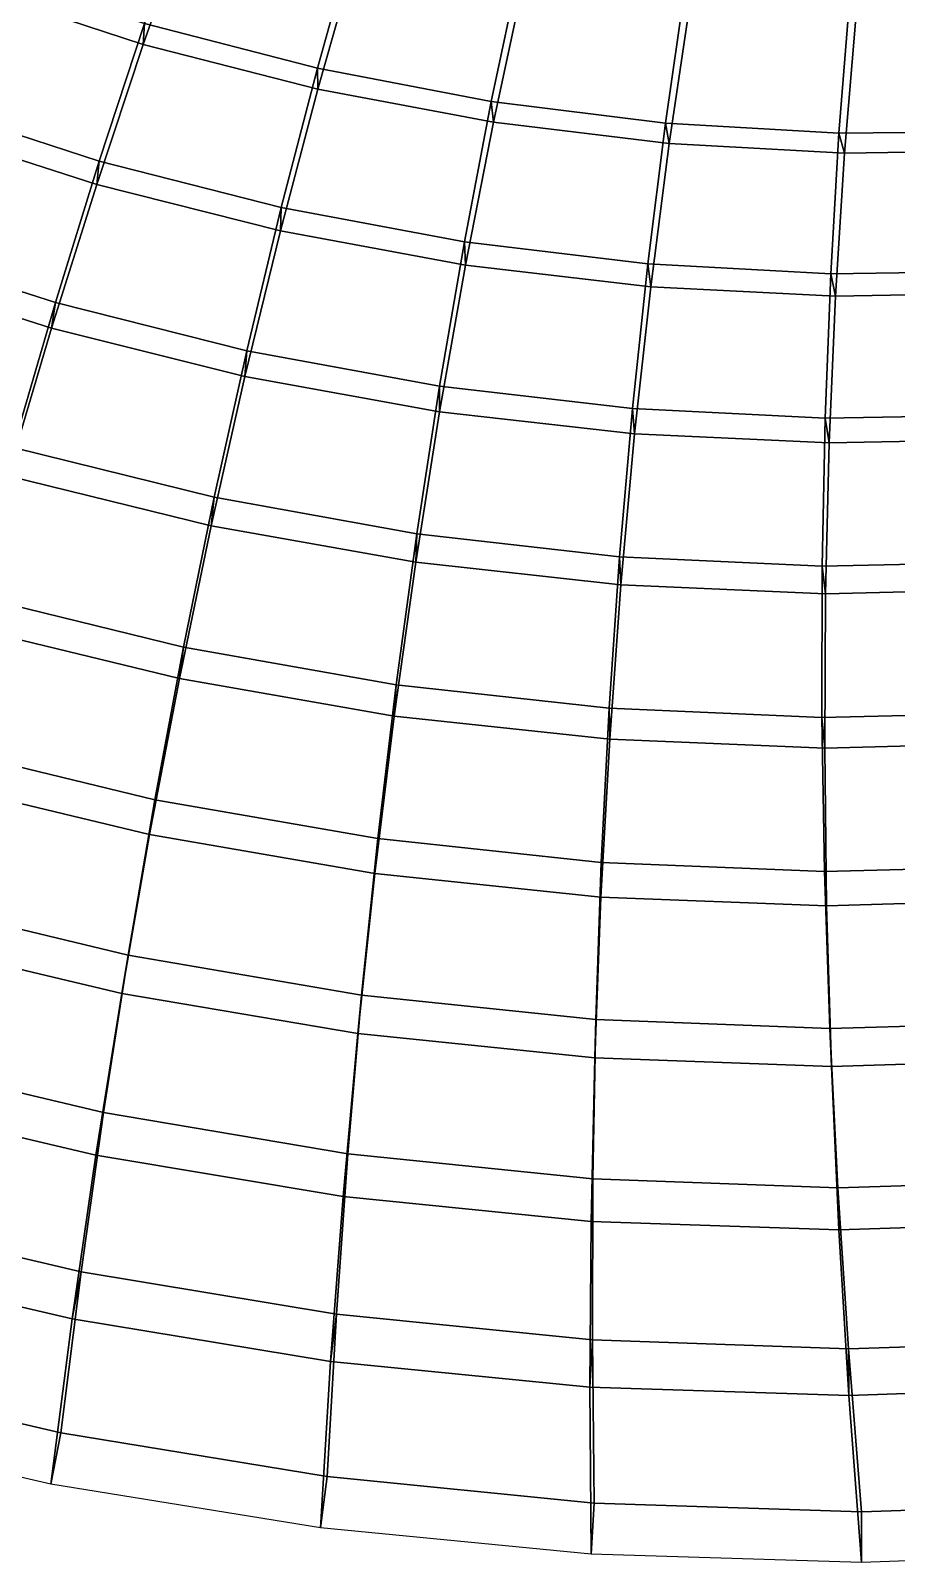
# Model space of a CAD drawing. Header units: metres. Extents: x -2184624 to 1125696, y -1900362 to 1900362.
# Drawn here: x -694878 to -334246, y -1900362 to -1262434 of the extents above; entities that cross this region are included whole.
import ezdxf

# ---------------------------------------------------------------- set-up
doc = ezdxf.new("R2010")
doc.units = ezdxf.units.M

msp = doc.modelspace()

# ---------------------------------------------------------------- linework, layer by layer
at = {"layer": '1'}
for points in [[(-627993, -1211492.2, 415449.5), (-647945, -1268163.8, 392317.84), (-719840.06, -1244655.6, 399135.38), (-696197.75, -1188888.8, 422890.12)], [(-647380, -1259395, 371827.16), (-647945, -1268163.8, 392317.84), (-627993, -1211492.2, 415449.5), (-627921.75, -1203592, 395178.25)], [(-627921.75, -1203592, 395178.25), (-627993, -1211492.2, 415449.5), (-647945, -1268163.8, 392317.84), (-647380, -1259395, 371827.16)], [(-559641.06, -1221640.2, 387212.28), (-575400.56, -1278090.5, 364510.66), (-647380, -1259395, 371827.16), (-627921.75, -1203592, 395178.25)], [(-559053.44, -1229495.5, 407686.6), (-575264.44, -1286832, 385205.03), (-647945, -1268163.8, 392317.84), (-627993, -1211492.2, 415449.5)], [(-490953.12, -1235102.8, 378906.84), (-502978.56, -1291958.9, 356882), (-575400.56, -1278090.5, 364510.66), (-559641.06, -1221640.2, 387212.28)], [(-575400.56, -1278090.5, 364510.66), (-575264.44, -1286832, 385205.03), (-559053.44, -1229495.5, 407686.6), (-559641.06, -1221640.2, 387212.28)], [(-559641.06, -1221640.2, 387212.28), (-559053.44, -1229495.5, 407686.6), (-575264.44, -1286832, 385205.03), (-575400.56, -1278090.5, 364510.66)], [(-489698.38, -1242852.5, 399594.84), (-502133.5, -1300609.9, 377791.12), (-575264.44, -1286832, 385205.03), (-559053.44, -1229495.5, 407686.6)], [(-647380, -1259395, 371827.16), (-666281.9, -1316780.6, 345083.53), (-741252.25, -1292389.6, 351428.72), (-718585.56, -1235919.4, 378837.56)], [(-647380, -1259395, 371827.16), (-647945, -1268163.8, 392317.84), (-719840.06, -1244655.6, 399135.38), (-718585.56, -1235919.4, 378837.56)], [(-718585.56, -1235919.4, 378837.56), (-719840.06, -1244655.6, 399135.38), (-647945, -1268163.8, 392317.84), (-647380, -1259395, 371827.16)], [(-422177.1, -1243956.1, 370251.7), (-430448.9, -1300974.2, 348932.1), (-502978.56, -1291958.9, 356882), (-490953.12, -1235102.8, 378906.84)], [(-502978.56, -1291958.9, 356882), (-502133.5, -1300609.9, 377791.12), (-489698.38, -1242852.5, 399594.84), (-490953.12, -1235102.8, 378906.84)], [(-490953.12, -1235102.8, 378906.84), (-489698.38, -1242852.5, 399594.84), (-502133.5, -1300609.9, 377791.12), (-502978.56, -1291958.9, 356882)], [(-420250.6, -1251536.1, 391164.38), (-428890.97, -1309468.2, 370067.34), (-502133.5, -1300609.9, 377791.12), (-489698.38, -1242852.5, 399594.84)], [(-353636.62, -1248196.6, 361232.94), (-358152.88, -1305131.6, 340646.97), (-430448.9, -1300974.2, 348932.1), (-422177.1, -1243956.1, 370251.7)], [(-430448.9, -1300974.2, 348932.1), (-428890.97, -1309468.2, 370067.34), (-420250.6, -1251536.1, 391164.38), (-422177.1, -1243956.1, 370251.7)], [(-422177.1, -1243956.1, 370251.7), (-420250.6, -1251536.1, 391164.38), (-428890.97, -1309468.2, 370067.34), (-430448.9, -1300974.2, 348932.1)], [(-647945, -1268163.8, 392317.84), (-667345.9, -1326491.6, 365827.1), (-743053.6, -1302047.1, 371979.78), (-719840.06, -1244655.6, 399135.38)], [(-285659.03, -1247842, 351831.75), (-286433.6, -1304448.5, 332009.28), (-358152.88, -1305131.6, 340646.97), (-353636.62, -1248196.6, 361232.94)], [(-358152.88, -1305131.6, 340646.97), (-355882.38, -1313398.9, 362020.03), (-351037.62, -1255539.9, 382381.5), (-353636.62, -1248196.6, 361232.94)], [(-353636.62, -1248196.6, 361232.94), (-351037.62, -1255539.9, 382381.5), (-355882.38, -1313398.9, 362020.03), (-358152.88, -1305131.6, 340646.97)], [(-351037.62, -1255539.9, 382381.5), (-355882.38, -1313398.9, 362020.03), (-428890.97, -1309468.2, 370067.34), (-420250.6, -1251536.1, 391164.38)], [(-282390.84, -1254877.2, 373227.62), (-283455.47, -1312415.8, 353632.28), (-355882.38, -1313398.9, 362020.03), (-351037.62, -1255539.9, 382381.5)], [(-666281.9, -1316780.6, 345083.53), (-667345.9, -1326491.6, 365827.1), (-647945, -1268163.8, 392317.84), (-647380, -1259395, 371827.16)], [(-647380, -1259395, 371827.16), (-647945, -1268163.8, 392317.84), (-667345.9, -1326491.6, 365827.1), (-666281.9, -1316780.6, 345083.53)], [(-575400.56, -1278090.5, 364510.66), (-590481.9, -1336146.8, 338461.38), (-666281.9, -1316780.6, 345083.53), (-647380, -1259395, 371827.16)], [(-575400.56, -1278090.5, 364510.66), (-575264.44, -1286832, 385205.03), (-647945, -1268163.8, 392317.84), (-647380, -1259395, 371827.16)], [(-647380, -1259395, 371827.16), (-647945, -1268163.8, 392317.84), (-575264.44, -1286832, 385205.03), (-575400.56, -1278090.5, 364510.66)], [(-575264.44, -1286832, 385205.03), (-590797.1, -1345848.2, 359408.44), (-667345.9, -1326491.6, 365827.1), (-647945, -1268163.8, 392317.84)], [(-590481.9, -1336146.8, 338461.38), (-590797.1, -1345848.2, 359408.44), (-575264.44, -1286832, 385205.03), (-575400.56, -1278090.5, 364510.66)], [(-575400.56, -1278090.5, 364510.66), (-575264.44, -1286832, 385205.03), (-590797.1, -1345848.2, 359408.44), (-590481.9, -1336146.8, 338461.38)], [(-502978.56, -1291958.9, 356882), (-514199, -1350437.2, 331556.62), (-590481.9, -1336146.8, 338461.38), (-575400.56, -1278090.5, 364510.66)], [(-502978.56, -1291958.9, 356882), (-502133.5, -1300609.9, 377791.12), (-575264.44, -1286832, 385205.03), (-575400.56, -1278090.5, 364510.66)], [(-575400.56, -1278090.5, 364510.66), (-575264.44, -1286832, 385205.03), (-502133.5, -1300609.9, 377791.12), (-502978.56, -1291958.9, 356882)], [(-502133.5, -1300609.9, 377791.12), (-513757.88, -1360063.2, 352718.5), (-590797.1, -1345848.2, 359408.44), (-575264.44, -1286832, 385205.03)], [(-666281.9, -1316780.6, 345083.53), (-684577.3, -1375678.6, 314762.4), (-763425.56, -1350341.5, 320402.9), (-741252.25, -1292389.6, 351428.72)], [(-666281.9, -1316780.6, 345083.53), (-667345.9, -1326491.6, 365827.1), (-743053.6, -1302047.1, 371979.78), (-741252.25, -1292389.6, 351428.72)], [(-741252.25, -1292389.6, 351428.72), (-743053.6, -1302047.1, 371979.78), (-667345.9, -1326491.6, 365827.1), (-666281.9, -1316780.6, 345083.53)], [(-430448.9, -1300974.2, 348932.1), (-437785.88, -1359622.5, 324360.75), (-514199, -1350437.2, 331556.62), (-502978.56, -1291958.9, 356882)], [(-514199, -1350437.2, 331556.62), (-513757.88, -1360063.2, 352718.5), (-502133.5, -1300609.9, 377791.12), (-502978.56, -1291958.9, 356882)], [(-502978.56, -1291958.9, 356882), (-502133.5, -1300609.9, 377791.12), (-513757.88, -1360063.2, 352718.5), (-514199, -1350437.2, 331556.62)], [(-430448.9, -1300974.2, 348932.1), (-428890.97, -1309468.2, 370067.34), (-502133.5, -1300609.9, 377791.12), (-502978.56, -1291958.9, 356882)], [(-502978.56, -1291958.9, 356882), (-502133.5, -1300609.9, 377791.12), (-428890.97, -1309468.2, 370067.34), (-430448.9, -1300974.2, 348932.1)], [(-428890.97, -1309468.2, 370067.34), (-436585.25, -1369103.8, 345749.2), (-513757.88, -1360063.2, 352718.5), (-502133.5, -1300609.9, 377791.12)], [(-358152.88, -1305131.6, 340646.97), (-361599.47, -1363696.6, 316860.94), (-437785.88, -1359622.5, 324360.75), (-430448.9, -1300974.2, 348932.1)], [(-437785.88, -1359622.5, 324360.75), (-436585.25, -1369103.8, 345749.2), (-428890.97, -1309468.2, 370067.34), (-430448.9, -1300974.2, 348932.1)], [(-430448.9, -1300974.2, 348932.1), (-428890.97, -1309468.2, 370067.34), (-436585.25, -1369103.8, 345749.2), (-437785.88, -1359622.5, 324360.75)], [(-358152.88, -1305131.6, 340646.97), (-355882.38, -1313398.9, 362020.03), (-428890.97, -1309468.2, 370067.34), (-430448.9, -1300974.2, 348932.1)], [(-430448.9, -1300974.2, 348932.1), (-428890.97, -1309468.2, 370067.34), (-355882.38, -1313398.9, 362020.03), (-358152.88, -1305131.6, 340646.97)], [(-667345.9, -1326491.6, 365827.1), (-686149.2, -1386416.4, 335796.72), (-765788.8, -1361004.2, 341245.9), (-743053.6, -1302047.1, 371979.78)], [(-286433.6, -1304448.5, 332009.28), (-286000.28, -1362674.8, 309041.38), (-361599.47, -1363696.6, 316860.94), (-358152.88, -1305131.6, 340646.97)], [(-361599.47, -1363696.6, 316860.94), (-359640.72, -1372960.9, 338488.12), (-355882.38, -1313398.9, 362020.03), (-358152.88, -1305131.6, 340646.97)], [(-358152.88, -1305131.6, 340646.97), (-355882.38, -1313398.9, 362020.03), (-359640.72, -1372960.9, 338488.12), (-361599.47, -1363696.6, 316860.94)], [(-286433.6, -1304448.5, 332009.28), (-283455.47, -1312415.8, 353632.28), (-355882.38, -1313398.9, 362020.03), (-358152.88, -1305131.6, 340646.97)], [(-358152.88, -1305131.6, 340646.97), (-355882.38, -1313398.9, 362020.03), (-283455.47, -1312415.8, 353632.28), (-286433.6, -1304448.5, 332009.28)], [(-355882.38, -1313398.9, 362020.03), (-359640.72, -1372960.9, 338488.12), (-436585.25, -1369103.8, 345749.2), (-428890.97, -1309468.2, 370067.34)], [(-283455.47, -1312415.8, 353632.28), (-283289.97, -1371646, 330919.88), (-359640.72, -1372960.9, 338488.12), (-355882.38, -1313398.9, 362020.03)], [(-684577.3, -1375678.6, 314762.4), (-686149.2, -1386416.4, 335796.72), (-667345.9, -1326491.6, 365827.1), (-666281.9, -1316780.6, 345083.53)], [(-666281.9, -1316780.6, 345083.53), (-667345.9, -1326491.6, 365827.1), (-686149.2, -1386416.4, 335796.72), (-684577.3, -1375678.6, 314762.4)], [(-590481.9, -1336146.8, 338461.38), (-604838.75, -1395739.5, 308875.8), (-684577.3, -1375678.6, 314762.4), (-666281.9, -1316780.6, 345083.53)], [(-590481.9, -1336146.8, 338461.38), (-590797.1, -1345848.2, 359408.44), (-667345.9, -1326491.6, 365827.1), (-666281.9, -1316780.6, 345083.53)], [(-666281.9, -1316780.6, 345083.53), (-667345.9, -1326491.6, 365827.1), (-590797.1, -1345848.2, 359408.44), (-590481.9, -1336146.8, 338461.38)], [(-590797.1, -1345848.2, 359408.44), (-605607.75, -1406485.8, 330112.62), (-686149.2, -1386416.4, 335796.72), (-667345.9, -1326491.6, 365827.1)], [(-604838.75, -1395739.5, 308875.8), (-605607.75, -1406485.8, 330112.62), (-590797.1, -1345848.2, 359408.44), (-590481.9, -1336146.8, 338461.38)], [(-590481.9, -1336146.8, 338461.38), (-590797.1, -1345848.2, 359408.44), (-605607.75, -1406485.8, 330112.62), (-604838.75, -1395739.5, 308875.8)], [(-514199, -1350437.2, 331556.62), (-524573.5, -1410468.6, 302738.38), (-604838.75, -1395739.5, 308875.8), (-590481.9, -1336146.8, 338461.38)], [(-514199, -1350437.2, 331556.62), (-513757.88, -1360063.2, 352718.5), (-590797.1, -1345848.2, 359408.44), (-590481.9, -1336146.8, 338461.38)], [(-590481.9, -1336146.8, 338461.38), (-590797.1, -1345848.2, 359408.44), (-513757.88, -1360063.2, 352718.5), (-514199, -1350437.2, 331556.62)], [(-513757.88, -1360063.2, 352718.5), (-524532.5, -1421154.4, 324189.2), (-605607.75, -1406485.8, 330112.62), (-590797.1, -1345848.2, 359408.44)], [(-684577.3, -1375678.6, 314762.4), (-702218.4, -1436000.8, 280679.2), (-785051.2, -1409686.9, 285580), (-763425.56, -1350341.5, 320402.9)], [(-684577.3, -1375678.6, 314762.4), (-686149.2, -1386416.4, 335796.72), (-765788.8, -1361004.2, 341245.9), (-763425.56, -1350341.5, 320402.9)], [(-763425.56, -1350341.5, 320402.9), (-765788.8, -1361004.2, 341245.9), (-686149.2, -1386416.4, 335796.72), (-684577.3, -1375678.6, 314762.4)], [(-437785.88, -1359622.5, 324360.75), (-444149.9, -1419834, 296342.06), (-524573.5, -1410468.6, 302738.38), (-514199, -1350437.2, 331556.62)], [(-524573.5, -1410468.6, 302738.38), (-524532.5, -1421154.4, 324189.2), (-513757.88, -1360063.2, 352718.5), (-514199, -1350437.2, 331556.62)], [(-514199, -1350437.2, 331556.62), (-513757.88, -1360063.2, 352718.5), (-524532.5, -1421154.4, 324189.2), (-524573.5, -1410468.6, 302738.38)], [(-437785.88, -1359622.5, 324360.75), (-436585.25, -1369103.8, 345749.2), (-513757.88, -1360063.2, 352718.5), (-514199, -1350437.2, 331556.62)], [(-514199, -1350437.2, 331556.62), (-513757.88, -1360063.2, 352718.5), (-436585.25, -1369103.8, 345749.2), (-437785.88, -1359622.5, 324360.75)], [(-686149.2, -1386416.4, 335796.72), (-704310.5, -1447862.2, 302047.44), (-787995.8, -1421451.4, 306758.88), (-765788.8, -1361004.2, 341245.9)], [(-436585.25, -1369103.8, 345749.2), (-443296.4, -1430386.8, 318018.88), (-524532.5, -1421154.4, 324189.2), (-513757.88, -1360063.2, 352718.5)], [(-361599.47, -1363696.6, 316860.94), (-363942.53, -1423826.6, 289675.4), (-444149.9, -1419834, 296342.06), (-437785.88, -1359622.5, 324360.75)], [(-444149.9, -1419834, 296342.06), (-443296.4, -1430386.8, 318018.88), (-436585.25, -1369103.8, 345749.2), (-437785.88, -1359622.5, 324360.75)], [(-437785.88, -1359622.5, 324360.75), (-436585.25, -1369103.8, 345749.2), (-443296.4, -1430386.8, 318018.88), (-444149.9, -1419834, 296342.06)], [(-361599.47, -1363696.6, 316860.94), (-359640.72, -1372960.9, 338488.12), (-436585.25, -1369103.8, 345749.2), (-437785.88, -1359622.5, 324360.75)], [(-437785.88, -1359622.5, 324360.75), (-436585.25, -1369103.8, 345749.2), (-359640.72, -1372960.9, 338488.12), (-361599.47, -1363696.6, 316860.94)], [(-286000.28, -1362674.8, 309041.38), (-284327.62, -1422460.2, 282724.4), (-363942.53, -1423826.6, 289675.4), (-361599.47, -1363696.6, 316860.94)], [(-363942.53, -1423826.6, 289675.4), (-362279.16, -1434170.9, 311590.66), (-359640.72, -1372960.9, 338488.12), (-361599.47, -1363696.6, 316860.94)], [(-361599.47, -1363696.6, 316860.94), (-359640.72, -1372960.9, 338488.12), (-362279.16, -1434170.9, 311590.66), (-363942.53, -1423826.6, 289675.4)], [(-286000.28, -1362674.8, 309041.38), (-283289.97, -1371646, 330919.88), (-359640.72, -1372960.9, 338488.12), (-361599.47, -1363696.6, 316860.94)], [(-361599.47, -1363696.6, 316860.94), (-359640.72, -1372960.9, 338488.12), (-283289.97, -1371646, 330919.88), (-286000.28, -1362674.8, 309041.38)], [(-359640.72, -1372960.9, 338488.12), (-362279.16, -1434170.9, 311590.66), (-443296.4, -1430386.8, 318018.88), (-436585.25, -1369103.8, 345749.2)], [(-702218.4, -1436000.8, 280679.2), (-704310.5, -1447862.2, 302047.44), (-686149.2, -1386416.4, 335796.72), (-684577.3, -1375678.6, 314762.4)], [(-684577.3, -1375678.6, 314762.4), (-686149.2, -1386416.4, 335796.72), (-704310.5, -1447862.2, 302047.44), (-702218.4, -1436000.8, 280679.2)], [(-604838.75, -1395739.5, 308875.8), (-618430.1, -1456780.4, 275565.16), (-702218.4, -1436000.8, 280679.2), (-684577.3, -1375678.6, 314762.4)], [(-604838.75, -1395739.5, 308875.8), (-605607.75, -1406485.8, 330112.62), (-686149.2, -1386416.4, 335796.72), (-684577.3, -1375678.6, 314762.4)], [(-684577.3, -1375678.6, 314762.4), (-686149.2, -1386416.4, 335796.72), (-605607.75, -1406485.8, 330112.62), (-604838.75, -1395739.5, 308875.8)], [(-283289.97, -1371646, 330919.88), (-281862.5, -1432517.5, 304891.1), (-362279.16, -1434170.9, 311590.66), (-359640.72, -1372960.9, 338488.12)], [(-605607.75, -1406485.8, 330112.62), (-619658.25, -1468668.9, 297133.97), (-704310.5, -1447862.2, 302047.44), (-686149.2, -1386416.4, 335796.72)], [(-618430.1, -1456780.4, 275565.16), (-619658.25, -1468668.9, 297133.97), (-605607.75, -1406485.8, 330112.62), (-604838.75, -1395739.5, 308875.8)], [(-604838.75, -1395739.5, 308875.8), (-605607.75, -1406485.8, 330112.62), (-619658.25, -1468668.9, 297133.97), (-618430.1, -1456780.4, 275565.16)], [(-524573.5, -1410468.6, 302738.38), (-534066.4, -1471966.5, 270233.62), (-618430.1, -1456780.4, 275565.16), (-604838.75, -1395739.5, 308875.8)], [(-524573.5, -1410468.6, 302738.38), (-524532.5, -1421154.4, 324189.2), (-605607.75, -1406485.8, 330112.62), (-604838.75, -1395739.5, 308875.8)], [(-604838.75, -1395739.5, 308875.8), (-605607.75, -1406485.8, 330112.62), (-524532.5, -1421154.4, 324189.2), (-524573.5, -1410468.6, 302738.38)], [(-524532.5, -1421154.4, 324189.2), (-534423.75, -1483809.2, 292014.56), (-619658.25, -1468668.9, 297133.97), (-605607.75, -1406485.8, 330112.62)], [(-534066.4, -1471966.5, 270233.62), (-534423.75, -1483809.2, 292014.56), (-524532.5, -1421154.4, 324189.2), (-524573.5, -1410468.6, 302738.38)], [(-524573.5, -1410468.6, 302738.38), (-524532.5, -1421154.4, 324189.2), (-534423.75, -1483809.2, 292014.56), (-534066.4, -1471966.5, 270233.62)], [(-444149.9, -1419834, 296342.06), (-449512.4, -1481522.9, 264677.28), (-534066.4, -1471966.5, 270233.62), (-524573.5, -1410468.6, 302738.38)], [(-444149.9, -1419834, 296342.06), (-443296.4, -1430386.8, 318018.88), (-524532.5, -1421154.4, 324189.2), (-524573.5, -1410468.6, 302738.38)], [(-524573.5, -1410468.6, 302738.38), (-524532.5, -1421154.4, 324189.2), (-443296.4, -1430386.8, 318018.88), (-444149.9, -1419834, 296342.06)], [(-443296.4, -1430386.8, 318018.88), (-448997.16, -1493243.6, 286682.53), (-534423.75, -1483809.2, 292014.56), (-524532.5, -1421154.4, 324189.2)], [(-363942.53, -1423826.6, 289675.4), (-365158.34, -1485438.1, 258886.66), (-449512.4, -1481522.9, 264677.28), (-444149.9, -1419834, 296342.06)], [(-449512.4, -1481522.9, 264677.28), (-448997.16, -1493243.6, 286682.53), (-443296.4, -1430386.8, 318018.88), (-444149.9, -1419834, 296342.06)], [(-444149.9, -1419834, 296342.06), (-443296.4, -1430386.8, 318018.88), (-448997.16, -1493243.6, 286682.53), (-449512.4, -1481522.9, 264677.28)], [(-363942.53, -1423826.6, 289675.4), (-362279.16, -1434170.9, 311590.66), (-443296.4, -1430386.8, 318018.88), (-444149.9, -1419834, 296342.06)], [(-444149.9, -1419834, 296342.06), (-443296.4, -1430386.8, 318018.88), (-362279.16, -1434170.9, 311590.66), (-363942.53, -1423826.6, 289675.4)], [(-284327.62, -1422460.2, 282724.4), (-281398.72, -1483723.9, 252848.88), (-365158.34, -1485438.1, 258886.66), (-363942.53, -1423826.6, 289675.4)], [(-284327.62, -1422460.2, 282724.4), (-281862.5, -1432517.5, 304891.1), (-362279.16, -1434170.9, 311590.66), (-363942.53, -1423826.6, 289675.4)], [(-363942.53, -1423826.6, 289675.4), (-362279.16, -1434170.9, 311590.66), (-281862.5, -1432517.5, 304891.1), (-284327.62, -1422460.2, 282724.4)], [(-365158.34, -1485438.1, 258886.66), (-363774.34, -1496958.4, 281128.84), (-362279.16, -1434170.9, 311590.66), (-363942.53, -1423826.6, 289675.4)], [(-363942.53, -1423826.6, 289675.4), (-362279.16, -1434170.9, 311590.66), (-363774.34, -1496958.4, 281128.84), (-365158.34, -1485438.1, 258886.66)], [(-362279.16, -1434170.9, 311590.66), (-363774.34, -1496958.4, 281128.84), (-448997.16, -1493243.6, 286682.53), (-443296.4, -1430386.8, 318018.88)], [(-281862.5, -1432517.5, 304891.1), (-279155.66, -1494961.6, 275341.3), (-363774.34, -1496958.4, 281128.84), (-362279.16, -1434170.9, 311590.66)], [(-618430.1, -1456780.4, 275565.16), (-631219.44, -1519162.4, 238342.4), (-719160.9, -1497639.5, 242652.94), (-702218.4, -1436000.8, 280679.2)], [(-618430.1, -1456780.4, 275565.16), (-619658.25, -1468668.9, 297133.97), (-704310.5, -1447862.2, 302047.44), (-702218.4, -1436000.8, 280679.2)], [(-702218.4, -1436000.8, 280679.2), (-704310.5, -1447862.2, 302047.44), (-619658.25, -1468668.9, 297133.97), (-618430.1, -1456780.4, 275565.16)], [(-619658.25, -1468668.9, 297133.97), (-632915.44, -1532305.4, 260291.16), (-721790.25, -1510736.8, 264404), (-704310.5, -1447862.2, 302047.44)], [(-631219.44, -1519162.4, 238342.4), (-632915.44, -1532305.4, 260291.16), (-619658.25, -1468668.9, 297133.97), (-618430.1, -1456780.4, 275565.16)], [(-618430.1, -1456780.4, 275565.16), (-619658.25, -1468668.9, 297133.97), (-632915.44, -1532305.4, 260291.16), (-631219.44, -1519162.4, 238342.4)], [(-534066.4, -1471966.5, 270233.62), (-542649, -1534823.6, 233848.95), (-631219.44, -1519162.4, 238342.4), (-618430.1, -1456780.4, 275565.16)], [(-534066.4, -1471966.5, 270233.62), (-534423.75, -1483809.2, 292014.56), (-619658.25, -1468668.9, 297133.97), (-618430.1, -1456780.4, 275565.16)], [(-618430.1, -1456780.4, 275565.16), (-619658.25, -1468668.9, 297133.97), (-534423.75, -1483809.2, 292014.56), (-534066.4, -1471966.5, 270233.62)], [(-534423.75, -1483809.2, 292014.56), (-543405.25, -1547935.4, 256007.02), (-632915.44, -1532305.4, 260291.16), (-619658.25, -1468668.9, 297133.97)], [(-542649, -1534823.6, 233848.95), (-543405.25, -1547935.4, 256007.02), (-534423.75, -1483809.2, 292014.56), (-534066.4, -1471966.5, 270233.62)], [(-534066.4, -1471966.5, 270233.62), (-534423.75, -1483809.2, 292014.56), (-543405.25, -1547935.4, 256007.02), (-542649, -1534823.6, 233848.95)], [(-449512.4, -1481522.9, 264677.28), (-453851.7, -1544583.9, 229166.75), (-542649, -1534823.6, 233848.95), (-534066.4, -1471966.5, 270233.62)], [(-449512.4, -1481522.9, 264677.28), (-448997.16, -1493243.6, 286682.53), (-534423.75, -1483809.2, 292014.56), (-534066.4, -1471966.5, 270233.62)], [(-534066.4, -1471966.5, 270233.62), (-534423.75, -1483809.2, 292014.56), (-448997.16, -1493243.6, 286682.53), (-449512.4, -1481522.9, 264677.28)], [(-448997.16, -1493243.6, 286682.53), (-453667.12, -1557584.1, 251546.28), (-543405.25, -1547935.4, 256007.02), (-534423.75, -1483809.2, 292014.56)], [(-365158.34, -1485438.1, 258886.66), (-365234.4, -1548428.1, 224288.06), (-453851.7, -1544583.9, 229166.75), (-449512.4, -1481522.9, 264677.28)], [(-453851.7, -1544583.9, 229166.75), (-453667.12, -1557584.1, 251546.28), (-448997.16, -1493243.6, 286682.53), (-449512.4, -1481522.9, 264677.28)], [(-449512.4, -1481522.9, 264677.28), (-448997.16, -1493243.6, 286682.53), (-453667.12, -1557584.1, 251546.28), (-453851.7, -1544583.9, 229166.75)], [(-365158.34, -1485438.1, 258886.66), (-363774.34, -1496958.4, 281128.84), (-448997.16, -1493243.6, 286682.53), (-449512.4, -1481522.9, 264677.28)], [(-449512.4, -1481522.9, 264677.28), (-448997.16, -1493243.6, 286682.53), (-363774.34, -1496958.4, 281128.84), (-365158.34, -1485438.1, 258886.66)], [(-281398.72, -1483723.9, 252848.88), (-277208.47, -1546365.9, 219202.19), (-365234.4, -1548428.1, 224288.06), (-365158.34, -1485438.1, 258886.66)], [(-365234.4, -1548428.1, 224288.06), (-364114.16, -1561234.1, 246901.78), (-363774.34, -1496958.4, 281128.84), (-365158.34, -1485438.1, 258886.66)], [(-365158.34, -1485438.1, 258886.66), (-363774.34, -1496958.4, 281128.84), (-364114.16, -1561234.1, 246901.78), (-365234.4, -1548428.1, 224288.06)], [(-281398.72, -1483723.9, 252848.88), (-279155.66, -1494961.6, 275341.3), (-363774.34, -1496958.4, 281128.84), (-365158.34, -1485438.1, 258886.66)], [(-365158.34, -1485438.1, 258886.66), (-363774.34, -1496958.4, 281128.84), (-279155.66, -1494961.6, 275341.3), (-281398.72, -1483723.9, 252848.88)], [(-631219.44, -1519162.4, 238342.4), (-643174.44, -1582758.1, 197025.88), (-735363.1, -1560468.8, 200508.62), (-719160.9, -1497639.5, 242652.94)], [(-631219.44, -1519162.4, 238342.4), (-632915.44, -1532305.4, 260291.16), (-721790.25, -1510736.8, 264404), (-719160.9, -1497639.5, 242652.94)], [(-719160.9, -1497639.5, 242652.94), (-721790.25, -1510736.8, 264404), (-632915.44, -1532305.4, 260291.16), (-631219.44, -1519162.4, 238342.4)], [(-363774.34, -1496958.4, 281128.84), (-364114.16, -1561234.1, 246901.78), (-453667.12, -1557584.1, 251546.28), (-448997.16, -1493243.6, 286682.53)], [(-279155.66, -1494961.6, 275341.3), (-275163.78, -1558892.4, 242063.5), (-364114.16, -1561234.1, 246901.78), (-363774.34, -1496958.4, 281128.84)], [(-632915.44, -1532305.4, 260291.16), (-645350.7, -1597285.1, 219409.06), (-738551.4, -1574931, 222697.97), (-721790.25, -1510736.8, 264404)], [(-643174.44, -1582758.1, 197025.88), (-645350.7, -1597285.1, 219409.06), (-632915.44, -1532305.4, 260291.16), (-631219.44, -1519162.4, 238342.4)], [(-631219.44, -1519162.4, 238342.4), (-632915.44, -1532305.4, 260291.16), (-645350.7, -1597285.1, 219409.06), (-643174.44, -1582758.1, 197025.88)], [(-542649, -1534823.6, 233848.95), (-550299.25, -1598913.4, 193396.44), (-643174.44, -1582758.1, 197025.88), (-631219.44, -1519162.4, 238342.4)], [(-542649, -1534823.6, 233848.95), (-543405.25, -1547935.4, 256007.02), (-632915.44, -1532305.4, 260291.16), (-631219.44, -1519162.4, 238342.4)], [(-631219.44, -1519162.4, 238342.4), (-632915.44, -1532305.4, 260291.16), (-543405.25, -1547935.4, 256007.02), (-542649, -1534823.6, 233848.95)], [(-543405.25, -1547935.4, 256007.02), (-551457.4, -1613423.1, 215985.03), (-645350.7, -1597285.1, 219409.06), (-632915.44, -1532305.4, 260291.16)], [(-550299.25, -1598913.4, 193396.44), (-551457.4, -1613423.1, 215985.03), (-543405.25, -1547935.4, 256007.02), (-542649, -1534823.6, 233848.95)], [(-542649, -1534823.6, 233848.95), (-543405.25, -1547935.4, 256007.02), (-551457.4, -1613423.1, 215985.03), (-550299.25, -1598913.4, 193396.44)], [(-453851.7, -1544583.9, 229166.75), (-457156.34, -1608890.8, 189615.33), (-550299.25, -1598913.4, 193396.44), (-542649, -1534823.6, 233848.95)], [(-453851.7, -1544583.9, 229166.75), (-453667.12, -1557584.1, 251546.28), (-543405.25, -1547935.4, 256007.02), (-542649, -1534823.6, 233848.95)], [(-542649, -1534823.6, 233848.95), (-543405.25, -1547935.4, 256007.02), (-453667.12, -1557584.1, 251546.28), (-453851.7, -1544583.9, 229166.75)], [(-453667.12, -1557584.1, 251546.28), (-457296.28, -1623298.5, 212421.39), (-551457.4, -1613423.1, 215985.03), (-543405.25, -1547935.4, 256007.02)], [(-457156.34, -1608890.8, 189615.33), (-457296.28, -1623298.5, 212421.39), (-453667.12, -1557584.1, 251546.28), (-453851.7, -1544583.9, 229166.75)], [(-453851.7, -1544583.9, 229166.75), (-453667.12, -1557584.1, 251546.28), (-457296.28, -1623298.5, 212421.39), (-457156.34, -1608890.8, 189615.33)], [(-365234.4, -1548428.1, 224288.06), (-364169.25, -1612672.5, 185676.31), (-457156.34, -1608890.8, 189615.33), (-453851.7, -1544583.9, 229166.75)], [(-365234.4, -1548428.1, 224288.06), (-364114.16, -1561234.1, 246901.78), (-453667.12, -1557584.1, 251546.28), (-453851.7, -1544583.9, 229166.75)], [(-453851.7, -1544583.9, 229166.75), (-453667.12, -1557584.1, 251546.28), (-364114.16, -1561234.1, 246901.78), (-365234.4, -1548428.1, 224288.06)], [(-277208.47, -1546365.9, 219202.19), (-275163.78, -1558892.4, 242063.5), (-364114.16, -1561234.1, 246901.78), (-365234.4, -1548428.1, 224288.06)], [(-277208.47, -1546365.9, 219202.19), (-271764.97, -1610265.9, 181570.34), (-364169.25, -1612672.5, 185676.31), (-365234.4, -1548428.1, 224288.06)], [(-365234.4, -1548428.1, 224288.06), (-364114.16, -1561234.1, 246901.78), (-275163.78, -1558892.4, 242063.5), (-277208.47, -1546365.9, 219202.19)], [(-364169.25, -1612672.5, 185676.31), (-363297.25, -1626891.2, 208712.53), (-364114.16, -1561234.1, 246901.78), (-365234.4, -1548428.1, 224288.06)], [(-365234.4, -1548428.1, 224288.06), (-364114.16, -1561234.1, 246901.78), (-363297.25, -1626891.2, 208712.53), (-364169.25, -1612672.5, 185676.31)], [(-643174.44, -1582758.1, 197025.88), (-654267.56, -1647422.6, 151443.67), (-750786.8, -1624345.9, 154081.5), (-735363.1, -1560468.8, 200508.62)], [(-643174.44, -1582758.1, 197025.88), (-645350.7, -1597285.1, 219409.06), (-738551.4, -1574931, 222697.97), (-735363.1, -1560468.8, 200508.62)], [(-735363.1, -1560468.8, 200508.62), (-738551.4, -1574931, 222697.97), (-645350.7, -1597285.1, 219409.06), (-643174.44, -1582758.1, 197025.88)], [(-364114.16, -1561234.1, 246901.78), (-363297.25, -1626891.2, 208712.53), (-457296.28, -1623298.5, 212421.39), (-453667.12, -1557584.1, 251546.28)], [(-275163.78, -1558892.4, 242063.5), (-269894.16, -1624206.4, 204850.12), (-363297.25, -1626891.2, 208712.53), (-364114.16, -1561234.1, 246901.78)], [(-645350.7, -1597285.1, 219409.06), (-656940.56, -1663482.9, 174323.3), (-754561.06, -1640322.1, 176772.06), (-738551.4, -1574931, 222697.97)], [(-654267.56, -1647422.6, 151443.67), (-656940.56, -1663482.9, 174323.3), (-645350.7, -1597285.1, 219409.06), (-643174.44, -1582758.1, 197025.88)], [(-643174.44, -1582758.1, 197025.88), (-645350.7, -1597285.1, 219409.06), (-656940.56, -1663482.9, 174323.3), (-654267.56, -1647422.6, 151443.67)], [(-550299.25, -1598913.4, 193396.44), (-557000.56, -1664089.5, 148695.42), (-654267.56, -1647422.6, 151443.67), (-643174.44, -1582758.1, 197025.88)], [(-550299.25, -1598913.4, 193396.44), (-551457.4, -1613423.1, 215985.03), (-645350.7, -1597285.1, 219409.06), (-643174.44, -1582758.1, 197025.88)], [(-643174.44, -1582758.1, 197025.88), (-645350.7, -1597285.1, 219409.06), (-551457.4, -1613423.1, 215985.03), (-550299.25, -1598913.4, 193396.44)], [(-551457.4, -1613423.1, 215985.03), (-558566.56, -1680146.5, 171775.42), (-656940.56, -1663482.9, 174323.3), (-645350.7, -1597285.1, 219409.06)], [(-557000.56, -1664089.5, 148695.42), (-558566.56, -1680146.5, 171775.42), (-551457.4, -1613423.1, 215985.03), (-550299.25, -1598913.4, 193396.44)], [(-550299.25, -1598913.4, 193396.44), (-551457.4, -1613423.1, 215985.03), (-558566.56, -1680146.5, 171775.42), (-557000.56, -1664089.5, 148695.42)], [(-457156.34, -1608890.8, 189615.33), (-459421.62, -1674297.8, 145832.92), (-557000.56, -1664089.5, 148695.42), (-550299.25, -1598913.4, 193396.44)], [(-457156.34, -1608890.8, 189615.33), (-457296.28, -1623298.5, 212421.39), (-551457.4, -1613423.1, 215985.03), (-550299.25, -1598913.4, 193396.44)], [(-550299.25, -1598913.4, 193396.44), (-551457.4, -1613423.1, 215985.03), (-457296.28, -1623298.5, 212421.39), (-457156.34, -1608890.8, 189615.33)], [(-457296.28, -1623298.5, 212421.39), (-459881.38, -1690261.2, 169125.23), (-558566.56, -1680146.5, 171775.42), (-551457.4, -1613423.1, 215985.03)], [(-459421.62, -1674297.8, 145832.92), (-459881.38, -1690261.2, 169125.23), (-457296.28, -1623298.5, 212421.39), (-457156.34, -1608890.8, 189615.33)], [(-457156.34, -1608890.8, 189615.33), (-457296.28, -1623298.5, 212421.39), (-459881.38, -1690261.2, 169125.23), (-459421.62, -1674297.8, 145832.92)], [(-364169.25, -1612672.5, 185676.31), (-361969.84, -1678026.8, 142852.12), (-459421.62, -1674297.8, 145832.92), (-457156.34, -1608890.8, 189615.33)], [(-364169.25, -1612672.5, 185676.31), (-363297.25, -1626891.2, 208712.53), (-457296.28, -1623298.5, 212421.39), (-457156.34, -1608890.8, 189615.33)], [(-457156.34, -1608890.8, 189615.33), (-457296.28, -1623298.5, 212421.39), (-363297.25, -1626891.2, 208712.53), (-364169.25, -1612672.5, 185676.31)], [(-271764.97, -1610265.9, 181570.34), (-269894.16, -1624206.4, 204850.12), (-363297.25, -1626891.2, 208712.53), (-364169.25, -1612672.5, 185676.31)], [(-271764.97, -1610265.9, 181570.34), (-265089.66, -1675281.1, 139746.3), (-361969.84, -1678026.8, 142852.12), (-364169.25, -1612672.5, 185676.31)], [(-364169.25, -1612672.5, 185676.31), (-363297.25, -1626891.2, 208712.53), (-269894.16, -1624206.4, 204850.12), (-271764.97, -1610265.9, 181570.34)], [(-361969.84, -1678026.8, 142852.12), (-361330.97, -1693804.8, 166369.19), (-363297.25, -1626891.2, 208712.53), (-364169.25, -1612672.5, 185676.31)], [(-364169.25, -1612672.5, 185676.31), (-363297.25, -1626891.2, 208712.53), (-361330.97, -1693804.8, 166369.19), (-361969.84, -1678026.8, 142852.12)], [(-654267.56, -1647422.6, 151443.67), (-664475, -1712995.5, 101435.24), (-765396.9, -1689112, 103219.1), (-750786.8, -1624345.9, 154081.5)], [(-654267.56, -1647422.6, 151443.67), (-656940.56, -1663482.9, 174323.3), (-754561.06, -1640322.1, 176772.06), (-750786.8, -1624345.9, 154081.5)], [(-750786.8, -1624345.9, 154081.5), (-754561.06, -1640322.1, 176772.06), (-656940.56, -1663482.9, 174323.3), (-654267.56, -1647422.6, 151443.67)], [(-363297.25, -1626891.2, 208712.53), (-361330.97, -1693804.8, 166369.19), (-459881.38, -1690261.2, 169125.23), (-457296.28, -1623298.5, 212421.39)], [(-269894.16, -1624206.4, 204850.12), (-263367.16, -1690779.6, 163501.39), (-361330.97, -1693804.8, 166369.19), (-363297.25, -1626891.2, 208712.53)], [(-656940.56, -1663482.9, 174323.3), (-667666.1, -1730762.2, 124881.85), (-769790.5, -1706774.8, 126482.52), (-754561.06, -1640322.1, 176772.06)], [(-664475, -1712995.5, 101435.24), (-667666.1, -1730762.2, 124881.85), (-656940.56, -1663482.9, 174323.3), (-654267.56, -1647422.6, 151443.67)], [(-654267.56, -1647422.6, 151443.67), (-656940.56, -1663482.9, 174323.3), (-667666.1, -1730762.2, 124881.85), (-664475, -1712995.5, 101435.24)], [(-557000.56, -1664089.5, 148695.42), (-562742.44, -1730188.9, 99576.73), (-664475, -1712995.5, 101435.24), (-654267.56, -1647422.6, 151443.67)], [(-557000.56, -1664089.5, 148695.42), (-558566.56, -1680146.5, 171775.42), (-656940.56, -1663482.9, 174323.3), (-654267.56, -1647422.6, 151443.67)], [(-654267.56, -1647422.6, 151443.67), (-656940.56, -1663482.9, 174323.3), (-558566.56, -1680146.5, 171775.42), (-557000.56, -1664089.5, 148695.42)], [(-558566.56, -1680146.5, 171775.42), (-564725.44, -1747965.6, 123217.57), (-667666.1, -1730762.2, 124881.85), (-656940.56, -1663482.9, 174323.3)], [(-562742.44, -1730188.9, 99576.73), (-564725.44, -1747965.6, 123217.57), (-558566.56, -1680146.5, 171775.42), (-557000.56, -1664089.5, 148695.42)], [(-557000.56, -1664089.5, 148695.42), (-558566.56, -1680146.5, 171775.42), (-564725.44, -1747965.6, 123217.57), (-562742.44, -1730188.9, 99576.73)], [(-459421.62, -1674297.8, 145832.92), (-460649.62, -1740641.2, 97642), (-562742.44, -1730188.9, 99576.73), (-557000.56, -1664089.5, 148695.42)], [(-459421.62, -1674297.8, 145832.92), (-459881.38, -1690261.2, 169125.23), (-558566.56, -1680146.5, 171775.42), (-557000.56, -1664089.5, 148695.42)], [(-557000.56, -1664089.5, 148695.42), (-558566.56, -1680146.5, 171775.42), (-459881.38, -1690261.2, 169125.23), (-459421.62, -1674297.8, 145832.92)], [(-460649.62, -1740641.2, 97642), (-461426.2, -1758332, 121488.69), (-459881.38, -1690261.2, 169125.23), (-459421.62, -1674297.8, 145832.92)], [(-459421.62, -1674297.8, 145832.92), (-459881.38, -1690261.2, 169125.23), (-461426.2, -1758332, 121488.69), (-460649.62, -1740641.2, 97642)], [(-361969.84, -1678026.8, 142852.12), (-358653.84, -1744327.1, 95627.484), (-460649.62, -1740641.2, 97642), (-459421.62, -1674297.8, 145832.92)], [(-361969.84, -1678026.8, 142852.12), (-361330.97, -1693804.8, 166369.19), (-459881.38, -1690261.2, 169125.23), (-459421.62, -1674297.8, 145832.92)], [(-459421.62, -1674297.8, 145832.92), (-459881.38, -1690261.2, 169125.23), (-361330.97, -1693804.8, 166369.19), (-361969.84, -1678026.8, 142852.12)], [(-265089.66, -1675281.1, 139746.3), (-263367.16, -1690779.6, 163501.39), (-361330.97, -1693804.8, 166369.19), (-361969.84, -1678026.8, 142852.12)], [(-265089.66, -1675281.1, 139746.3), (-257214.19, -1741250.1, 93529.586), (-358653.84, -1744327.1, 95627.484), (-361969.84, -1678026.8, 142852.12)], [(-361969.84, -1678026.8, 142852.12), (-361330.97, -1693804.8, 166369.19), (-263367.16, -1690779.6, 163501.39), (-265089.66, -1675281.1, 139746.3)], [(-459881.38, -1690261.2, 169125.23), (-461426.2, -1758332, 121488.69), (-564725.44, -1747965.6, 123217.57), (-558566.56, -1680146.5, 171775.42)], [(-358653.84, -1744327.1, 95627.484), (-358233.03, -1761833.9, 119692.234), (-361330.97, -1693804.8, 166369.19), (-361969.84, -1678026.8, 142852.12)], [(-361969.84, -1678026.8, 142852.12), (-361330.97, -1693804.8, 166369.19), (-358233.03, -1761833.9, 119692.234), (-358653.84, -1744327.1, 95627.484)], [(-664475, -1712995.5, 101435.24), (-673777.8, -1779300.2, 46856.85), (-779160.3, -1754595.9, 47786.938), (-765396.9, -1689112, 103219.1)], [(-664475, -1712995.5, 101435.24), (-667666.1, -1730762.2, 124881.85), (-769790.5, -1706774.8, 126482.52), (-765396.9, -1689112, 103219.1)], [(-765396.9, -1689112, 103219.1), (-769790.5, -1706774.8, 126482.52), (-667666.1, -1730762.2, 124881.85), (-664475, -1712995.5, 101435.24)], [(-361330.97, -1693804.8, 166369.19), (-358233.03, -1761833.9, 119692.234), (-461426.2, -1758332, 121488.69), (-459881.38, -1690261.2, 169125.23)], [(-263367.16, -1690779.6, 163501.39), (-255613.12, -1758473.1, 117825.29), (-358233.03, -1761833.9, 119692.234), (-361330.97, -1693804.8, 166369.19)], [(-667666.1, -1730762.2, 124881.85), (-677513.56, -1798974, 70950.75), (-784214.2, -1774145.6, 71704.58), (-769790.5, -1706774.8, 126482.52)], [(-673777.8, -1779300.2, 46856.85), (-677513.56, -1798974, 70950.75), (-667666.1, -1730762.2, 124881.85), (-664475, -1712995.5, 101435.24)], [(-664475, -1712995.5, 101435.24), (-667666.1, -1730762.2, 124881.85), (-677513.56, -1798974, 70950.75), (-673777.8, -1779300.2, 46856.85)], [(-562742.44, -1730188.9, 99576.73), (-567518.3, -1797033.5, 45887.85), (-673777.8, -1779300.2, 46856.85), (-664475, -1712995.5, 101435.24)], [(-562742.44, -1730188.9, 99576.73), (-564725.44, -1747965.6, 123217.57), (-667666.1, -1730762.2, 124881.85), (-664475, -1712995.5, 101435.24)], [(-664475, -1712995.5, 101435.24), (-667666.1, -1730762.2, 124881.85), (-564725.44, -1747965.6, 123217.57), (-562742.44, -1730188.9, 99576.73)], [(-564725.44, -1747965.6, 123217.57), (-569930.8, -1816730, 70168.7), (-677513.56, -1798974, 70950.75), (-667666.1, -1730762.2, 124881.85)], [(-567518.3, -1797033.5, 45887.85), (-569930.8, -1816730, 70168.7), (-564725.44, -1747965.6, 123217.57), (-562742.44, -1730188.9, 99576.73)], [(-562742.44, -1730188.9, 99576.73), (-564725.44, -1747965.6, 123217.57), (-569930.8, -1816730, 70168.7), (-567518.3, -1797033.5, 45887.85)], [(-460649.62, -1740641.2, 97642), (-460849.72, -1807739.8, 44878.64), (-567518.3, -1797033.5, 45887.85), (-562742.44, -1730188.9, 99576.73)], [(-460649.62, -1740641.2, 97642), (-461426.2, -1758332, 121488.69), (-564725.44, -1747965.6, 123217.57), (-562742.44, -1730188.9, 99576.73)], [(-562742.44, -1730188.9, 99576.73), (-564725.44, -1747965.6, 123217.57), (-461426.2, -1758332, 121488.69), (-460649.62, -1740641.2, 97642)], [(-460849.72, -1807739.8, 44878.64), (-461941.78, -1827356.2, 69357.66), (-461426.2, -1758332, 121488.69), (-460649.62, -1740641.2, 97642)], [(-460649.62, -1740641.2, 97642), (-461426.2, -1758332, 121488.69), (-461941.78, -1827356.2, 69357.66), (-460849.72, -1807739.8, 44878.64)], [(-358653.84, -1744327.1, 95627.484), (-358233.03, -1761833.9, 119692.234), (-461426.2, -1758332, 121488.69), (-460649.62, -1740641.2, 97642)], [(-460649.62, -1740641.2, 97642), (-461426.2, -1758332, 121488.69), (-358233.03, -1761833.9, 119692.234), (-358653.84, -1744327.1, 95627.484)], [(-358653.84, -1744327.1, 95627.484), (-354244.4, -1811392.1, 43827.984), (-460849.72, -1807739.8, 44878.64), (-460649.62, -1740641.2, 97642)], [(-257214.19, -1741250.1, 93529.586), (-255613.12, -1758473.1, 117825.29), (-358233.03, -1761833.9, 119692.234), (-358653.84, -1744327.1, 95627.484)], [(-257214.19, -1741250.1, 93529.586), (-248178.6, -1807991.1, 42734.168), (-354244.4, -1811392.1, 43827.984), (-358653.84, -1744327.1, 95627.484)], [(-358653.84, -1744327.1, 95627.484), (-358233.03, -1761833.9, 119692.234), (-255613.12, -1758473.1, 117825.29), (-257214.19, -1741250.1, 93529.586)], [(-354244.4, -1811392.1, 43827.984), (-354026.66, -1830823.9, 68516.94), (-358233.03, -1761833.9, 119692.234), (-358653.84, -1744327.1, 95627.484)], [(-358653.84, -1744327.1, 95627.484), (-358233.03, -1761833.9, 119692.234), (-354026.66, -1830823.9, 68516.94), (-354244.4, -1811392.1, 43827.984)], [(-461426.2, -1758332, 121488.69), (-461941.78, -1827356.2, 69357.66), (-569930.8, -1816730, 70168.7), (-564725.44, -1747965.6, 123217.57)], [(-673777.8, -1779300.2, 46856.85), (-682228.5, -1846376.2, -12623.597), (-792130.56, -1820833.1, -12540.069), (-779160.3, -1754595.9, 47786.938)], [(-673777.8, -1779300.2, 46856.85), (-677513.56, -1798974, 70950.75), (-784214.2, -1774145.6, 71704.58), (-779160.3, -1754595.9, 47786.938)], [(-779160.3, -1754595.9, 47786.938), (-784214.2, -1774145.6, 71704.58), (-677513.56, -1798974, 70950.75), (-673777.8, -1779300.2, 46856.85)], [(-358233.03, -1761833.9, 119692.234), (-354026.66, -1830823.9, 68516.94), (-461941.78, -1827356.2, 69357.66), (-461426.2, -1758332, 121488.69)], [(-255613.12, -1758473.1, 117825.29), (-246670.34, -1827132.1, 67645.47), (-354026.66, -1830823.9, 68516.94), (-358233.03, -1761833.9, 119692.234)], [(-677513.56, -1798974, 70950.75), (-686401.25, -1867737, 12623.597), (-797729.06, -1842064.1, 12540.069), (-784214.2, -1774145.6, 71704.58)], [(-682228.5, -1846376.2, -12623.597), (-686401.25, -1867737, 12623.597), (-677513.56, -1798974, 70950.75), (-673777.8, -1779300.2, 46856.85)], [(-673777.8, -1779300.2, 46856.85), (-677513.56, -1798974, 70950.75), (-686401.25, -1867737, 12623.597), (-682228.5, -1846376.2, -12623.597)], [(-567518.3, -1797033.5, 45887.85), (-571383.56, -1864664.4, -12712.238), (-682228.5, -1846376.2, -12623.597), (-673777.8, -1779300.2, 46856.85)], [(-567518.3, -1797033.5, 45887.85), (-569930.8, -1816730, 70168.7), (-677513.56, -1798974, 70950.75), (-673777.8, -1779300.2, 46856.85)], [(-673777.8, -1779300.2, 46856.85), (-677513.56, -1798974, 70950.75), (-569930.8, -1816730, 70168.7), (-567518.3, -1797033.5, 45887.85)], [(-571383.56, -1864664.4, -12712.238), (-574126.94, -1886046.1, 12712.238), (-569930.8, -1816730, 70168.7), (-567518.3, -1797033.5, 45887.85)], [(-567518.3, -1797033.5, 45887.85), (-569930.8, -1816730, 70168.7), (-574126.94, -1886046.1, 12712.238), (-571383.56, -1864664.4, -12712.238)], [(-460849.72, -1807739.8, 44878.64), (-460078.2, -1875639.1, -12806.241), (-571383.56, -1864664.4, -12712.238), (-567518.3, -1797033.5, 45887.85)], [(-460849.72, -1807739.8, 44878.64), (-461941.78, -1827356.2, 69357.66), (-569930.8, -1816730, 70168.7), (-567518.3, -1797033.5, 45887.85)], [(-567518.3, -1797033.5, 45887.85), (-569930.8, -1816730, 70168.7), (-461941.78, -1827356.2, 69357.66), (-460849.72, -1807739.8, 44878.64)], [(-569930.8, -1816730, 70168.7), (-574126.94, -1886046.1, 12712.238), (-686401.25, -1867737, 12623.597), (-677513.56, -1798974, 70950.75)], [(-354244.4, -1811392.1, 43827.984), (-354026.66, -1830823.9, 68516.94), (-461941.78, -1827356.2, 69357.66), (-460849.72, -1807739.8, 44878.64)], [(-460078.2, -1875639.1, -12806.241), (-461396.88, -1896931.6, 12806.241), (-461941.78, -1827356.2, 69357.66), (-460849.72, -1807739.8, 44878.64)], [(-460849.72, -1807739.8, 44878.64), (-461941.78, -1827356.2, 69357.66), (-354026.66, -1830823.9, 68516.94), (-354244.4, -1811392.1, 43827.984)], [(-460849.72, -1807739.8, 44878.64), (-461941.78, -1827356.2, 69357.66), (-461396.88, -1896931.6, 12806.241), (-460078.2, -1875639.1, -12806.241)], [(-354244.4, -1811392.1, 43827.984), (-348801.34, -1879270.1, -12905.829), (-460078.2, -1875639.1, -12806.241), (-460849.72, -1807739.8, 44878.64)], [(-248178.6, -1807991.1, 42734.168), (-246670.34, -1827132.1, 67645.47), (-354026.66, -1830823.9, 68516.94), (-354244.4, -1811392.1, 43827.984)], [(-248178.6, -1807991.1, 42734.168), (-238046.77, -1875557.6, -13011.316), (-348801.34, -1879270.1, -12905.829), (-354244.4, -1811392.1, 43827.984)], [(-354244.4, -1811392.1, 43827.984), (-354026.66, -1830823.9, 68516.94), (-246670.34, -1827132.1, 67645.47), (-248178.6, -1807991.1, 42734.168)], [(-348801.34, -1879270.1, -12905.829), (-348708.9, -1900361.9, 12905.829), (-354026.66, -1830823.9, 68516.94), (-354244.4, -1811392.1, 43827.984)], [(-354244.4, -1811392.1, 43827.984), (-354026.66, -1830823.9, 68516.94), (-348708.9, -1900361.9, 12905.829), (-348801.34, -1879270.1, -12905.829)], [(-461941.78, -1827356.2, 69357.66), (-461396.88, -1896931.6, 12806.241), (-574126.94, -1886046.1, 12712.238), (-569930.8, -1816730, 70168.7)], [(-682228.5, -1846376.2, -12623.597), (-686401.25, -1867737, 12623.597), (-797729.06, -1842064.1, 12540.069), (-792130.56, -1820833.1, -12540.069)], [(-354026.66, -1830823.9, 68516.94), (-348708.9, -1900361.9, 12905.829), (-461396.88, -1896931.6, 12806.241), (-461941.78, -1827356.2, 69357.66)], [(-246670.34, -1827132.1, 67645.47), (-236565.92, -1896335.9, 13011.316), (-348708.9, -1900361.9, 12905.829), (-354026.66, -1830823.9, 68516.94)], [(-571383.56, -1864664.4, -12712.238), (-574126.94, -1886046.1, 12712.238), (-686401.25, -1867737, 12623.597), (-682228.5, -1846376.2, -12623.597)], [(-460078.2, -1875639.1, -12806.241), (-461396.88, -1896931.6, 12806.241), (-574126.94, -1886046.1, 12712.238), (-571383.56, -1864664.4, -12712.238)], [(-348801.34, -1879270.1, -12905.829), (-348708.9, -1900361.9, 12905.829), (-461396.88, -1896931.6, 12806.241), (-460078.2, -1875639.1, -12806.241)], [(-238046.77, -1875557.6, -13011.316), (-236565.92, -1896335.9, 13011.316), (-348708.9, -1900361.9, 12905.829), (-348801.34, -1879270.1, -12905.829)]]:
    msp.add_3dface(points, dxfattribs=at)

doc.saveas('drawing.dxf')
